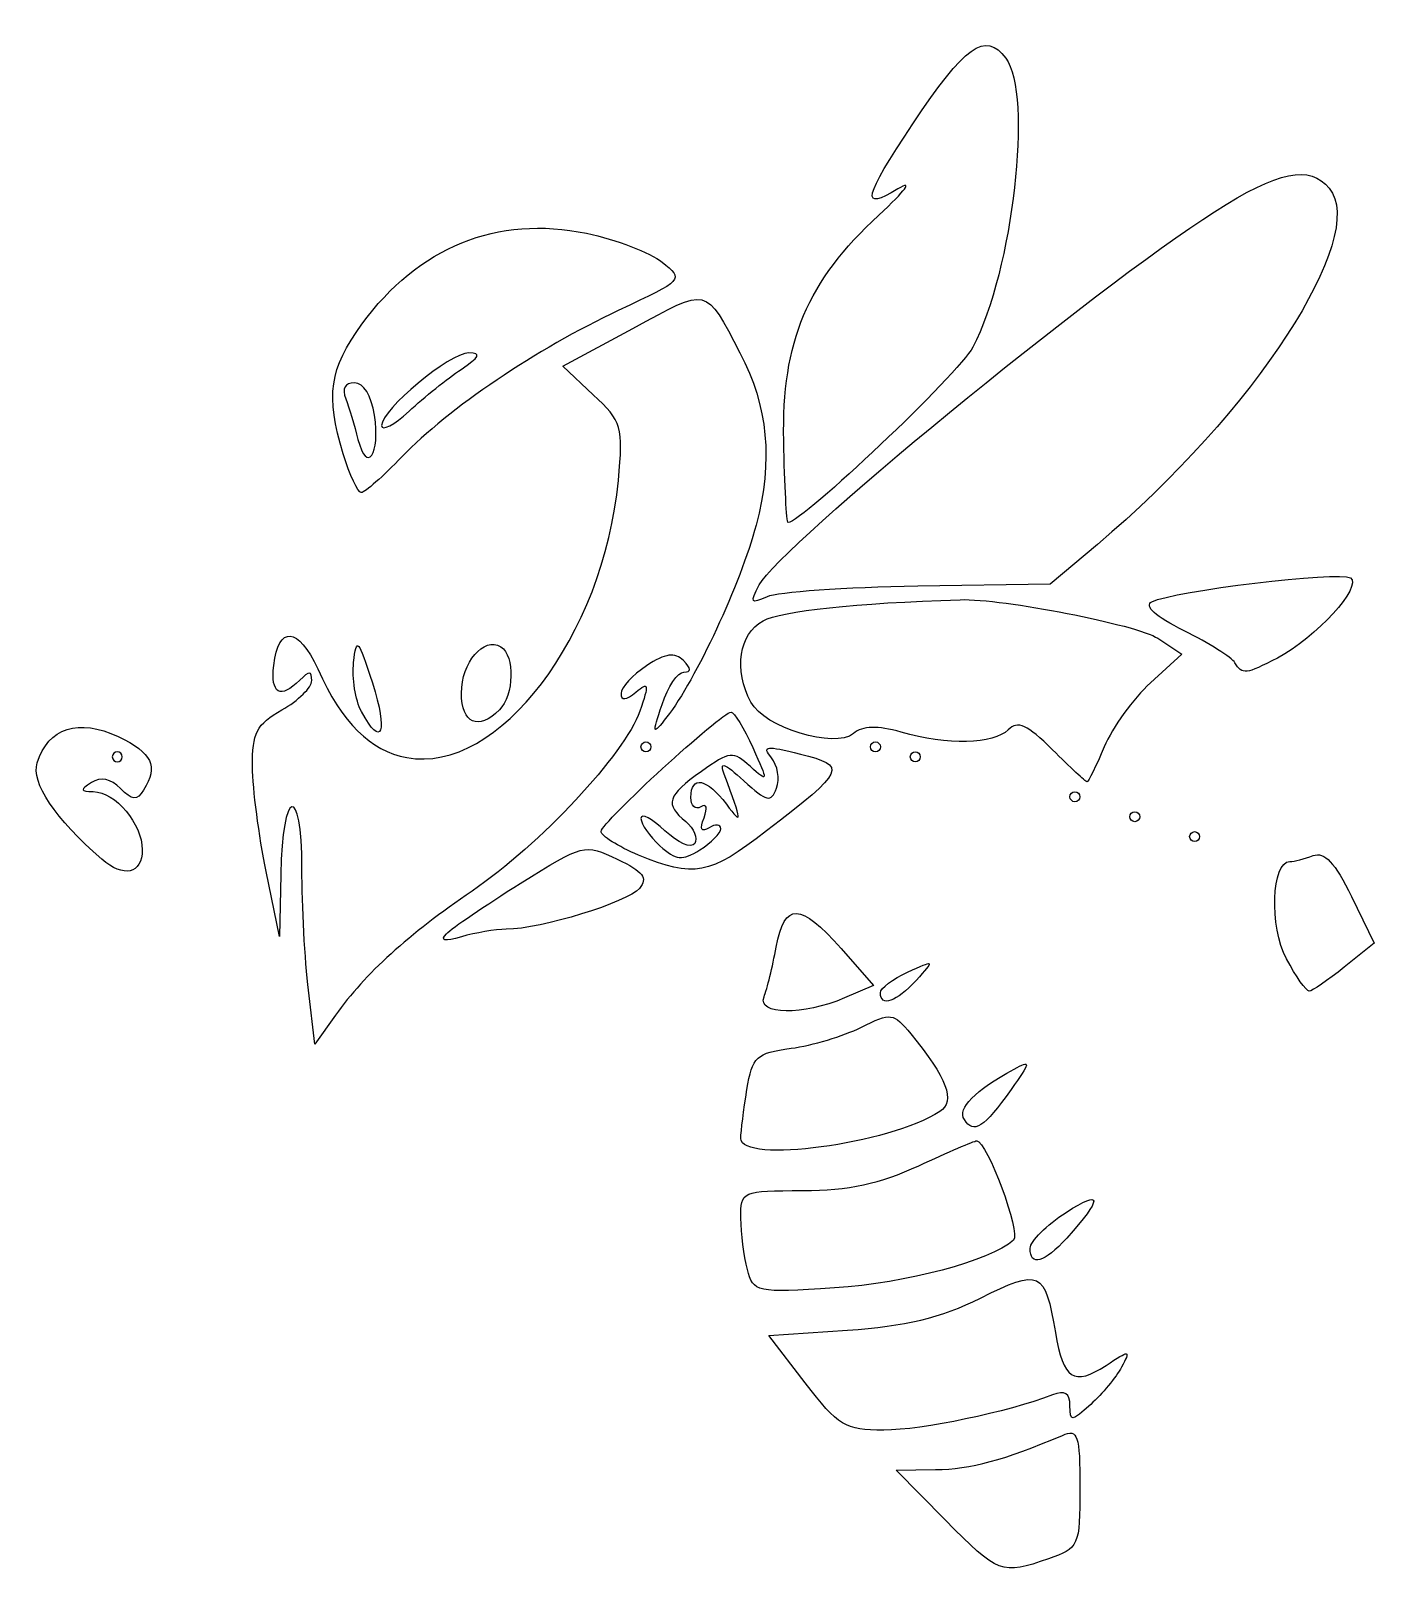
# Model space of a CAD drawing. Extents: x 320 to 421, y 274 to 390.
import ezdxf

# ---------------------------------------------------------------- set-up
doc = ezdxf.new("R2010")
doc.units = 0
doc.layers.add('Layer_1', color=7, linetype='CONTINUOUS')

msp = doc.modelspace()

# ---------------------------------------------------------------- linework, layer by layer
at = {"layer": 'Layer_1', "color": 7}
for points in [[(362.298926, 362.866989), (360.003515, 365.011257), (365.279641, 367.861011)], [(400.209307, 351.61611), (396.653811, 348.63755), (386.709307, 348.474841)], [(404.753613, 344.552882), (406.5624, 343.367688), (404.192778, 341.20338)], [(396.824428, 336.176901), (396.824428, 336.177043)], [(325.344529, 327.952885), (325.344444, 327.952998)], [(338.800422, 326.783735), (338.711131, 322.140501), (337.710529, 327.015496)], [(419.300079, 325.138167), (421.00971, 321.619266), (418.762233, 319.821109)], [(380.93006, 321.230098), (383.375707, 318.444661), (381.195269, 317.513906)], [(342.924066, 316.219096), (341.374649, 314.047672), (340.888706, 318.094072)], [(395.149209, 298.702998), (395.149096, 298.702998)], [(378.233603, 288.577984), (375.508658, 292.140482), (381.42686, 292.534526)], [(388.764794, 278.265487), (385.071194, 282.015496), (388.043008, 282.048378)]]:
    msp.add_lwpolyline(points, dxfattribs=at)
for points in [[(352.369191, 364.775471)], [(345.84925, 361.328003)], [(376.621739, 359.403335)], [(343.508542, 358.415008)], [(374.787326, 348.57394)], [(410.542072, 342.721361)], [(352.389883, 340.423654)], [(344.871269, 339.050154)], [(326.889808, 335.640501)], [(365.889798, 336.390491)], [(383.139808, 336.390491)], [(386.139798, 335.640501)], [(398.139817, 332.640482)], [(402.639817, 331.140501)], [(407.139817, 329.640491)], [(365.702287, 328.259395)], [(351.264813, 322.339436)], [(414.417005, 320.455191)], [(375.14058, 317.587323)], [(383.889798, 317.895109)], [(390.201959, 308.367043)], [(373.398066, 306.953008)], [(373.888318, 297.104343)], [(378.233603, 288.577899)], [(388.764794, 278.265458)]]:
    msp.add_lwpolyline(points, close=True, dxfattribs=at)
for points in [[(386.32731, 383.24211), (390.231893, 389.125474), (391.790636, 390.229002), (393.308731, 388.184655)], [(393.308731, 388.184655), (395.358378, 385.424476), (393.857603, 372.244054), (390.832328, 366.435666)], [(385.202296, 378.345798), (382.374, 376.627805), (382.60508, 377.633537), (386.32731, 383.24211)], [(409.014794, 376.632822), (413.835591, 379.70572), (416.153991, 380.180778), (417.632967, 378.398721)], [(383.765102, 376.369569), (385.806387, 378.252964), (386.405291, 379.076542), (385.202296, 378.345798)], [(417.632967, 378.398721), (420.631994, 374.785143), (411.967219, 361.466192), (400.209307, 351.61611)], [(344.912485, 368.177783), (349.112154, 373.975257), (355.100485, 376.398992), (361.792261, 375.009789)], [(374.787326, 348.573997), (376.364069, 351.520157), (399.946507, 370.852469), (409.014794, 376.632822)], [(376.621739, 359.403335), (376.478306, 366.890428), (378.375817, 371.397061), (383.765102, 376.369569)], [(361.792261, 375.009789), (364.020151, 374.547288), (366.580403, 373.571717), (367.481735, 372.841852)], [(367.481735, 372.841852), (369.117071, 371.517647), (369.110098, 371.509965), (364.184447, 369.204973)], [(365.279641, 367.861011), (371.040775, 370.972715), (370.677005, 371.05611), (373.329043, 366.015543)], [(343.508542, 358.415008), (342.172545, 362.874104), (342.445521, 364.772211), (344.912485, 368.177783)], [(364.184447, 369.204973), (358.105521, 366.360293), (351.36102, 361.800539), (347.930192, 358.215959)], [(352.957805, 366.015487), (351.500315, 366.015487), (346.389817, 361.760882), (346.389817, 360.547483)], [(352.369191, 364.775471), (353.761512, 365.70651), (353.908176, 366.015487), (352.957805, 366.015487)], [(373.329043, 366.015543), (375.447515, 361.989099), (375.827613, 357.941254), (374.544369, 353.072863)], [(390.832328, 366.435666), (389.815058, 364.482539), (377.994869, 353.265506), (376.953987, 353.265506)], [(348.452306, 361.635165), (349.586702, 362.680328), (351.349285, 364.093455), (352.369191, 364.775471)], [(344.349439, 363.765487), (343.632898, 363.765487), (343.394504, 363.335074), (343.687776, 362.570825)], [(345.84925, 361.328003), (345.616809, 362.820444), (345.035282, 363.765487), (344.349439, 363.765487)], [(343.687776, 362.570825), (343.939776, 361.913754), (344.356299, 360.539036), (344.61309, 359.515899)], [(364.191902, 356.431635), (364.572085, 360.48515), (364.467146, 360.841465), (362.298926, 362.866989)], [(344.61309, 359.515899), (345.274498, 356.880699), (346.306365, 358.393323), (345.84925, 361.328003)], [(346.389817, 360.547483), (346.389817, 360.100545), (347.317937, 360.590003), (348.452306, 361.635165)], [(376.953987, 353.265506), (376.835783, 353.265506), (376.686397, 356.027528), (376.621739, 359.403335)], [(344.861405, 355.515506), (344.595231, 355.515506), (343.986321, 356.820265), (343.508542, 358.415008)], [(347.930192, 358.215959), (346.508646, 356.73069), (345.127691, 355.515506), (344.861405, 355.515506)], [(348.293764, 335.58565), (355.140652, 334.301159), (363.094384, 344.730274), (364.191902, 356.431635)], [(374.544369, 353.072863), (373.393814, 348.707906), (369.995216, 341.396334), (367.835868, 338.640548)], [(404.303953, 347.30178), (405.887017, 348.120737), (418.36972, 349.616438), (419.222551, 349.089364)], [(375.365055, 347.675074), (374.134195, 347.114891), (374.064491, 347.223345), (374.787326, 348.57394)], [(386.709307, 348.474841), (381.23983, 348.385266), (376.134917, 348.025493), (375.365055, 347.675074)], [(419.222551, 349.089364), (420.18789, 348.492756), (416.620375, 344.578535), (413.739553, 343.073537)], [(375.07731, 345.872098), (376.452028, 346.613046), (382.047052, 347.211978), (389.889808, 347.457742)], [(389.889808, 347.457742), (393.082838, 347.557805), (403.178797, 345.584721), (404.753613, 344.552882)], [(406.724457, 345.115984), (404.573443, 346.19023), (403.692718, 346.985575), (404.303953, 347.30178)], [(338.2776, 342.520129), (338.637515, 345.560343), (340.125335, 345.437291), (341.582485, 342.246869)], [(374.152054, 339.742517), (372.843524, 342.187512), (373.251146, 344.887852), (375.07731, 345.872098)], [(410.542072, 342.721361), (410.302261, 343.109594), (408.584211, 344.187156), (406.724457, 345.115984)], [(344.282372, 342.740806), (344.491569, 344.682255), (344.632479, 344.529524), (345.6972, 341.206157)], [(352.389798, 340.423654), (352.389798, 342.733209), (354.069071, 344.706775), (355.356964, 343.910806)], [(355.356964, 343.910806), (356.420806, 343.25331), (356.347247, 340.272935), (355.239893, 339.165496)], [(344.871269, 339.050154), (344.41954, 339.894198), (344.154529, 341.555017), (344.282372, 342.740806)], [(369.078406, 342.877039), (368.429754, 343.525691), (367.744195, 343.428775), (366.30343, 342.484753)], [(369.113272, 342.015534), (369.695225, 342.015534), (369.684907, 342.270652), (369.078406, 342.877039)], [(413.739553, 343.073537), (411.344844, 341.822494), (411.113367, 341.796983), (410.542072, 342.721361)], [(340.239912, 341.415468), (338.77783, 339.953386), (338.023984, 340.377761), (338.2776, 342.520129)], [(341.139912, 341.380602), (341.139912, 342.107745), (340.939786, 342.115483), (340.239912, 341.415468)], [(341.582485, 342.246869), (343.446548, 338.165546), (345.521906, 336.105666), (348.293764, 335.58565)], [(366.30343, 342.484753), (365.250983, 341.795169), (364.389902, 340.859906), (364.389902, 340.406419)], [(367.4736, 339.57805), (367.920765, 340.918668), (368.658652, 342.015534), (369.113272, 342.015534)], [(338.894674, 339.168104), (340.129559, 339.870813), (341.139912, 340.866425), (341.139912, 341.380602)], [(345.6972, 341.206157), (346.88812, 337.48886), (346.395317, 336.202441), (344.871269, 339.050154)], [(355.239893, 339.165496), (353.664935, 337.590539), (352.389883, 338.153443), (352.389883, 340.423654)], [(364.389902, 340.406419), (364.389902, 339.852302), (364.755628, 339.885383), (365.505052, 340.507332)], [(365.505052, 340.507332), (366.477222, 341.314157), (366.514469, 341.129509), (365.795518, 339.067106)], [(404.192778, 341.20338), (402.889493, 340.012998), (401.327376, 337.852488), (400.721414, 336.402227)], [(336.679682, 334.890482), (336.65417, 337.452888), (336.976923, 338.07685), (338.894674, 339.168104)], [(365.795518, 339.067106), (364.67708, 335.85874), (358.298362, 329.018542), (353.189792, 325.549389)], [(367.835868, 338.640548), (366.732992, 337.233033), (366.710655, 337.290831), (367.4736, 339.57805)], [(381.861893, 337.388457), (380.46172, 336.226422), (375.168926, 337.842454), (374.152054, 339.742517)], [(320.492721, 335.195915), (321.326192, 337.821902), (323.620611, 338.564154), (326.57332, 337.163017)], [(362.889808, 330.035811), (362.889808, 330.675619), (371.967506, 339.006274), (372.671036, 339.012113)], [(372.671036, 339.012113), (372.894406, 339.014013), (373.624271, 337.808693), (374.292822, 336.333742)], [(385.443241, 337.500142), (383.64925, 338.014658), (382.575997, 337.981238), (381.861893, 337.388457)], [(396.824428, 336.177043), (394.93182, 338.069622), (394.216724, 338.392431), (393.501345, 337.677024)], [(326.57332, 337.163017), (329.168183, 335.931647), (329.633518, 334.955424), (328.487329, 333.147572)], [(365.889798, 336.390491), (365.889798, 336.596854), (366.05846, 336.765487), (366.264822, 336.765487)], [(366.264822, 336.765487), (366.471184, 336.765487), (366.639817, 336.596825), (366.639817, 336.390491)], [(383.139808, 336.390491), (383.139808, 336.596854), (383.308469, 336.765487), (383.514803, 336.765487)], [(383.514803, 336.765487), (383.721165, 336.765487), (383.889798, 336.596825), (383.889798, 336.390491)], [(393.501345, 337.677024), (392.40085, 336.576529), (388.92943, 336.500334), (385.443241, 337.500142)], [(326.514813, 336.015496), (326.30845, 336.015496), (326.139817, 335.846835), (326.139817, 335.640501)], [(326.139817, 335.640501), (326.139817, 335.434139), (326.308479, 335.265506), (326.514813, 335.265506)], [(326.889808, 335.640501), (326.889808, 335.846863), (326.721146, 336.015496), (326.514813, 336.015496)], [(326.514813, 335.265506), (326.721175, 335.265506), (326.889808, 335.434167), (326.889808, 335.640501)], [(366.264822, 336.015496), (366.05846, 336.015496), (365.889798, 336.184157), (365.889798, 336.390491)], [(366.639817, 336.390491), (366.639817, 336.184129), (366.471156, 336.015496), (366.264822, 336.015496)], [(374.114239, 334.913499), (372.802876, 336.10028), (372.584551, 336.078397), (370.429965, 334.544202)], [(374.292822, 336.333742), (375.472857, 333.73029), (375.467641, 333.688819), (374.114239, 334.913499)], [(375.691209, 335.578422), (374.958935, 336.460762), (375.296287, 336.502687), (377.870627, 335.849414)], [(377.870627, 335.849414), (381.421247, 334.948167), (381.300038, 334.671676), (375.338154, 330.072123)], [(376.079131, 333.287575), (376.342186, 333.973361), (376.167855, 335.004236), (375.691209, 335.578422)], [(383.514803, 336.015496), (383.308441, 336.015496), (383.139808, 336.184157), (383.139808, 336.390491)], [(383.889798, 336.390491), (383.889798, 336.184129), (383.721137, 336.015496), (383.514803, 336.015496)], [(386.139798, 335.640501), (386.139798, 335.846863), (386.30846, 336.015496), (386.514794, 336.015496)], [(386.514794, 335.265506), (386.308431, 335.265506), (386.139798, 335.434167), (386.139798, 335.640501)], [(386.514794, 336.015496), (386.721156, 336.015496), (386.889817, 335.846835), (386.889817, 335.640501)], [(386.889817, 335.640501), (386.889817, 335.434139), (386.721156, 335.265506), (386.514794, 335.265506)], [(399.427824, 333.765383), (399.322375, 333.765383), (398.150759, 334.85057), (396.824428, 336.176901)], [(400.721414, 336.402227), (400.115452, 334.951965), (399.533357, 333.765383), (399.427824, 333.765383)], [(325.344444, 327.952998), (321.838753, 330.99035), (320.019789, 333.705798), (320.492721, 335.195915)], [(337.710529, 327.015496), (337.160211, 329.696731), (336.696321, 333.240491), (336.679682, 334.890482)], [(370.429965, 334.544202), (367.84783, 332.705537), (367.658844, 332.098186), (369.256394, 330.772337)], [(372.144699, 334.327861), (371.770809, 335.319052), (372.133361, 335.199742), (373.625121, 333.840529)], [(324.573959, 333.708803), (323.69451, 333.152107), (323.717754, 333.036425), (324.711156, 333.026872)], [(326.745439, 333.26691), (326.017786, 333.994564), (325.266775, 334.14738), (324.573959, 333.708803)], [(328.487329, 333.147572), (327.972586, 332.335701), (327.654964, 332.357499), (326.745439, 333.26691)], [(340.396328, 327.247257), (340.387824, 333.729213), (338.925969, 333.304554), (338.800422, 326.783735)], [(369.639751, 332.596091), (369.639751, 334.272387), (370.85142, 334.037622), (372.314494, 332.077861)], [(372.314494, 332.077861), (373.540734, 330.435354), (373.522649, 330.674769), (372.144699, 334.327861)], [(373.625121, 333.840529), (375.365735, 332.254687), (375.657562, 332.188951), (376.079131, 333.287575)], [(324.711156, 333.026872), (326.368346, 333.009865), (328.389874, 330.6024), (328.389874, 328.64383)], [(370.381153, 331.885049), (369.973389, 331.633049), (369.639751, 331.95308), (369.639751, 332.596091)], [(370.628617, 331.056283), (370.921975, 331.820759), (370.821373, 332.157231), (370.381153, 331.885049)], [(398.139817, 332.640482), (398.139817, 332.846844), (398.308479, 333.015506), (398.514813, 333.015506)], [(398.514813, 332.265487), (398.30845, 332.265487), (398.139817, 332.434148), (398.139817, 332.640482)], [(398.514813, 333.015506), (398.721175, 333.015506), (398.889808, 332.846844), (398.889808, 332.640482)], [(398.889808, 332.640482), (398.889808, 332.43412), (398.721146, 332.265487), (398.514813, 332.265487)], [(367.685546, 330.089811), (366.697814, 331.017761), (365.889657, 331.432951), (365.889657, 331.01246)], [(365.889657, 331.01246), (365.889657, 330.591997), (366.532328, 329.666372), (367.317808, 328.955499)], [(371.012202, 330.311594), (370.416898, 329.943685), (370.293562, 330.183184), (370.628617, 331.056283)], [(402.639817, 331.140501), (402.639817, 331.346863), (402.808479, 331.515496), (403.014813, 331.515496)], [(403.014813, 330.765506), (402.80845, 330.765506), (402.639817, 330.934167), (402.639817, 331.140501)], [(403.014813, 331.515496), (403.221175, 331.515496), (403.389808, 331.346835), (403.389808, 331.140501)], [(403.389808, 331.140501), (403.389808, 330.934139), (403.221146, 330.765506), (403.014813, 330.765506)], [(365.702315, 328.259367), (364.15542, 328.900961), (362.889808, 329.700359), (362.889808, 330.035811)], [(375.338154, 330.072123), (371.003386, 326.727865), (369.896627, 326.51966), (365.702287, 328.259395)], [(369.927298, 329.124104), (369.682101, 328.727197), (368.673619, 329.161521), (367.685546, 330.089811)], [(369.256394, 330.772337), (369.870605, 330.262611), (370.172523, 329.520898), (369.927298, 329.124104)], [(370.317827, 328.64468), (371.182337, 329.184567), (371.889666, 329.902554), (371.889666, 330.240161)], [(371.889666, 330.240161), (371.889666, 330.577795), (371.4948, 330.609997), (371.012202, 330.311594)], [(407.139817, 329.640491), (407.139817, 329.846854), (407.308479, 330.015487), (407.514813, 330.015487)], [(407.514813, 330.015487), (407.721175, 330.015487), (407.889808, 329.846825), (407.889808, 329.640491)], [(328.389874, 328.64383), (328.389874, 326.834135), (326.99982, 326.518753), (325.344529, 327.952885)], [(356.813688, 326.126296), (361.558772, 329.101313), (361.640523, 329.121666), (364.109357, 327.944353)], [(367.317808, 328.955499), (368.533446, 327.855373), (368.979874, 327.809112), (370.317827, 328.64468)], [(407.514813, 329.265496), (407.30845, 329.265496), (407.139817, 329.434157), (407.139817, 329.640491)], [(407.889808, 329.640491), (407.889808, 329.434129), (407.721146, 329.265496), (407.514813, 329.265496)], [(364.109357, 327.944353), (366.0588, 327.014731), (366.423959, 326.534088), (365.774882, 325.752038)], [(414.417061, 320.455191), (413.12262, 322.8588), (413.29389, 327.765487), (414.67218, 327.765487)], [(414.67218, 327.765487), (414.999383, 327.765487), (415.789852, 327.96618), (416.428781, 328.211291)], [(416.428781, 328.211291), (417.265795, 328.532485), (418.068283, 327.673559), (419.300079, 325.138167)], [(340.888706, 318.094072), (340.621398, 320.319609), (340.399928, 324.438548), (340.396328, 327.247257)], [(353.189792, 325.549389), (348.404655, 322.299865), (345.156378, 319.347553), (342.924066, 316.219096)], [(351.264813, 322.339493), (351.67731, 322.767439), (354.174293, 324.471487), (356.813688, 326.126296)], [(365.774882, 325.752038), (364.907225, 324.706564), (358.359931, 322.692321), (355.764813, 322.672507)], [(376.054299, 321.337247), (376.693285, 324.743301), (377.868076, 324.717477), (380.93006, 321.230098)], [(352.389827, 322.111247), (351.102104, 321.733644), (350.749729, 321.805134), (351.264813, 322.339436)], [(355.764813, 322.672507), (354.939817, 322.666838), (353.421071, 322.413704), (352.389827, 322.111247)], [(375.14058, 317.587238), (375.366784, 318.176702), (375.77795, 319.864195), (376.054299, 321.337247)], [(383.889798, 317.895109), (383.889798, 318.241389), (384.811427, 318.944636), (385.937858, 319.457877)], [(385.937858, 319.457877), (387.980731, 320.388661), (387.982346, 320.387102), (386.5716, 318.828246)], [(416.122809, 318.019209), (415.907376, 318.01697), (415.139641, 319.113354), (414.417005, 320.455191)], [(418.762233, 319.821109), (417.526129, 318.832129), (416.338384, 318.021279), (416.122809, 318.019209)], [(386.5716, 318.828246), (385.112721, 317.216211), (383.889798, 316.790702), (383.889798, 317.895109)], [(381.195269, 317.513906), (378.077074, 316.182898), (374.617757, 316.224794), (375.14058, 317.587323)], [(382.425817, 315.29605), (384.695121, 316.428123), (384.863783, 316.406324), (386.177074, 314.810957)], [(377.17869, 313.7256), (378.757729, 313.937348), (381.118932, 314.644082), (382.425817, 315.29605)], [(386.177074, 314.810957), (388.899439, 311.503805), (389.556595, 309.739691), (388.355159, 308.963877)], [(373.856995, 310.615512), (374.268444, 313.10331), (374.557578, 313.374019), (377.17869, 313.7256)], [(393.940176, 312.157247), (395.218573, 312.858454), (395.195641, 312.70045), (393.717657, 310.62498)], [(390.202044, 308.367043), (389.676614, 309.217181), (390.968844, 310.527439), (393.940176, 312.157247)], [(373.398066, 306.953008), (373.403735, 307.46863), (373.609247, 309.11675), (373.856995, 310.615512)], [(393.717657, 310.62498), (391.668463, 307.747134), (390.892904, 307.24903), (390.201959, 308.367043)], [(388.355159, 308.963877), (384.557924, 306.51188), (373.380945, 305.009206), (373.398066, 306.953008)], [(386.776772, 304.897833), (388.983373, 305.925052), (390.942964, 306.765496), (391.131439, 306.765496)], [(391.131439, 306.765496), (391.905553, 306.765496), (394.481254, 299.812791), (393.897628, 299.298614)], [(378.077301, 303.022828), (381.486841, 303.028498), (383.858589, 303.539329), (386.776772, 304.897833)], [(397.855672, 301.388372), (400.60542, 303.17023), (400.620416, 302.477641), (397.897625, 299.452989)], [(373.40005, 300.952998), (373.388712, 302.983313), (373.46298, 303.0156), (378.077301, 303.022828)], [(373.888318, 297.104343), (373.625263, 298.086718), (373.405691, 299.81863), (373.40005, 300.952998)], [(395.149096, 298.702998), (395.154765, 299.21862), (396.372161, 300.42703), (397.855672, 301.388372)], [(393.897628, 299.298614), (392.118123, 297.7308), (385.841934, 296.056687), (380.440573, 295.709102)], [(397.897625, 299.452989), (396.207071, 297.575121), (395.13515, 297.282586), (395.149209, 298.702998)], [(380.440573, 295.709102), (374.528693, 295.328636), (374.353569, 295.36594), (373.888318, 297.104343)], [(391.4064, 294.938476), (395.913231, 297.168888), (396.255175, 297.011707), (397.043235, 292.347269)], [(381.42686, 292.534526), (385.758369, 292.822923), (388.433934, 293.467436), (391.4064, 294.938476)], [(397.043235, 292.347269), (397.638624, 288.823181), (398.444372, 288.301124), (400.852687, 289.879087)], [(400.852687, 289.879087), (402.657506, 291.061644), (402.713887, 291.055294), (402.014154, 289.747843)], [(402.014154, 289.747843), (401.609679, 288.992041), (400.572482, 287.734507), (399.709276, 286.953335)], [(384.1416, 285.015402), (381.226677, 285.015402), (380.728942, 285.315534), (378.233603, 288.577899)], [(398.139817, 286.854406), (398.139817, 287.806791), (397.773213, 288.033761), (396.82732, 287.667071)], [(396.82732, 287.667071), (393.457861, 286.360866), (387.021146, 285.015402), (384.1416, 285.015402)], [(399.709276, 286.953335), (398.247902, 285.630803), (398.139817, 285.623972), (398.139817, 286.854406)], [(388.043008, 282.048378), (390.674126, 282.077575), (393.16989, 282.750548), (397.57731, 284.619402)], [(397.57731, 284.619402), (398.743427, 285.113877), (398.889808, 284.67326), (398.889808, 280.669068)], [(398.889808, 280.669068), (398.889808, 276.288293), (398.823761, 276.139162), (396.527896, 275.338828)], [(396.527896, 275.338828), (393.009109, 274.112164), (392.765017, 274.204176), (388.764794, 278.265458)]]:
    msp.add_open_spline(points, degree=3, dxfattribs=at)

doc.saveas('drawing.dxf')
